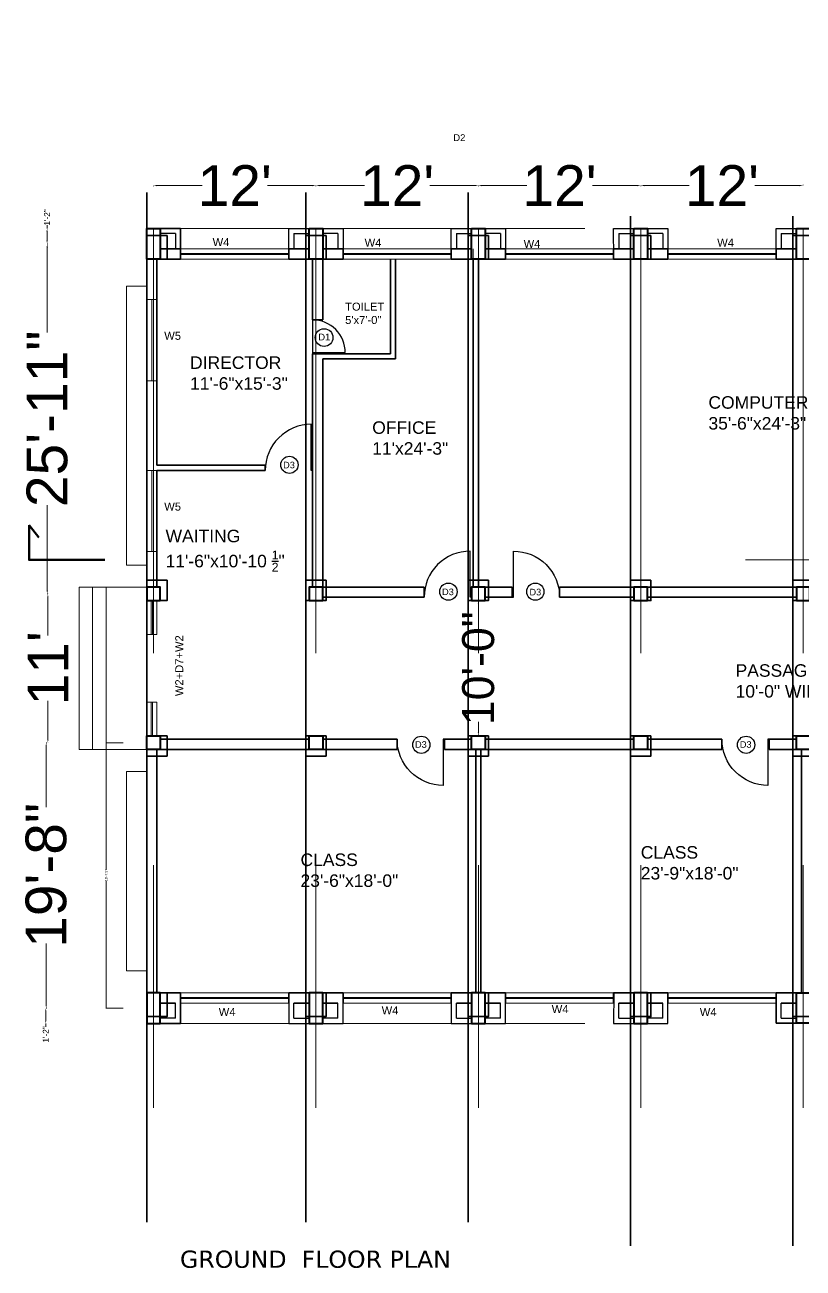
# Model space of a CAD drawing. Header units: feet. Extents: x -5357 to 123217, y -97269 to -8247.
# Drawn here: x 27890 to 28580, y -43293 to -42190 of the extents above; entities that cross this region are included whole.
import ezdxf

# ---------------------------------------------------------------- set-up
doc = ezdxf.new("R2010")
doc.units = ezdxf.units.FT
doc.header["$LTSCALE"] = 50.2
doc.header["$MEASUREMENT"] = 0
doc.header["$PDMODE"] = 3
for name, pattern in [('1', [0]), ('DASHED', [0.75, 0.5, -0.25]), ('DOT', [0.25, 0, -0.25])]:
    doc.linetypes.add(name, pattern=pattern)
doc.layers.get('0').update_dxf_attribs({"lineweight": 35})
for name, color, linetype in [('C-ANNO-TABL-PATT', 7, 'Continuous'), ('drg seal txt', 7, 'Continuous'), ('Text', 164, 'Continuous')]:
    doc.layers.add(name, color=color, linetype=linetype)
for name, color, linetype, lineweight in [('column', 6, 'Continuous', 40), ('door', 42, 'Continuous', 25), ('Str Column', 50, 'Continuous', 35), ('WALL', 1, '1', 30)]:
    doc.layers.add(name, color=color, linetype=linetype, lineweight=lineweight)
doc.styles.add('2.2 INCH', font='arial.ttf', dxfattribs={"height": 2.2})
doc.styles.add('5.2 INCH', font='arial.ttf', dxfattribs={"height": 5.2})
doc.styles.add('7.1 INCH', font='arial.ttf', dxfattribs={"height": 7.1})
doc.styles.get("Standard").update_dxf_attribs({"font": 'arial.ttf'})
doc.dimstyles.new('2.2 INCH', dxfattribs={"dimscale": 0, "dimtxt": 5.2, "dimasz": 3.1, "dimexe": 0.18, "dimexo": 1.063, "dimgap": 0.09, "dimtad": 0, "dimdec": 0, "dimzin": 0, "dimdsep": 46, "dimlunit": 4, "dimtxsty": '5.2 INCH', "dimcen": 0, "dimclrd": 230, "dimclre": 230, "dimclrt": 164, "dimadec": 0, "dimazin": 0, "dimtfac": 1, "dimtdec": 0, "dimtofl": 0, "dimtmove": 0, "dimatfit": 3, "dimfxl": 0.5, "dimtolj": 1, "dimtzin": 0, "dimlwd": 15, "dimlwe": 15, "dimarcsym": 0})
doc.dimstyles.get("Standard").update_dxf_attribs({"dimscale": 20, "dimtxt": 0.18, "dimasz": 0.18, "dimexe": 0.18, "dimexo": 0.0625, "dimgap": 0.09, "dimtad": 0, "dimtih": 1, "dimtoh": 1, "dimdec": 1, "dimzin": 0, "dimdsep": 46, "dimlunit": 3, "dimtxsty": 'Standard', "dimblk": 'ARCHTICK', "dimcen": 0.09, "dimadec": 0, "dimazin": 0, "dimtfac": 1, "dimtdec": 1, "dimtofl": 0, "dimtmove": 0, "dimatfit": 3, "dimfxl": 0.5, "dimfxlon": 1, "dimtolj": 1, "dimtzin": 0, "dimarcsym": 0})

# ---------------------------------------------------------------- blocks, each defined once
blk = doc.blocks.new('*D502')
at = {"layer": 'column', "color": 230, "lineweight": 15, "transparency": 16777216}
for p, q in [((28296.2, -42701.2), (28291.5, -42701.2)), ((28291.7, -42704.3), (28291.7, -42713.7)), ((28291.7, -42818.1), (28291.7, -42808.6)), ((28296.2, -42821.2), (28291.5, -42821.2))]:
    blk.add_line(p, q, dxfattribs=at)
at = {"layer": 'column', "color": 230, "transparency": 16777216}
for points in [[(28291.2, -42704.3), (28292.2, -42704.3), (28291.7, -42701.2)], [(28291.2, -42818.1), (28292.2, -42818.1), (28291.7, -42821.2)]]:
    blk.add_solid(points, dxfattribs=at)
at = {"layer": 'Defpoints', "color": 0, "transparency": 16777216}
for p in [(28297.7, -42701.2), (28291.7, -42821.2), (28297.7, -42821.2)]:
    blk.add_point(p, dxfattribs=at)
at = {"layer": 'column', "color": 164, "transparency": 16777216, "insert": (28291.7, -42761.2), "char_height": 5.2, "attachment_point": 5, "rotation": 90, "style": '5.2 INCH'}
blk.add_mtext('\\A1;{\\H5.455x;10\'-0"}', dxfattribs=at)
blk = doc.blocks.new('*D506')
at = {"layer": 'Defpoints', "color": 0, "transparency": 16777216}
for p in [(28147.7, -42333), (28003.7, -42371.2), (28147.7, -42371.2)]:
    blk.add_point(p, dxfattribs=at)
at = {"layer": 'WALL', "color": 230, "linetype": 'DOT', "lineweight": 15, "transparency": 16777216}
for p, q in [((28003.7, -42333.5), (28003.7, -42332.9)), ((28147.7, -42333.5), (28147.7, -42332.9))]:
    blk.add_line(p, q, dxfattribs=at)
at = {"layer": 'WALL', "color": 230, "lineweight": 15, "transparency": 16777216}
for p, q in [((28006.8, -42333), (28046.7, -42333)), ((28144.6, -42333), (28104.8, -42333))]:
    blk.add_line(p, q, dxfattribs=at)
at = {"layer": 'WALL', "color": 230, "transparency": 16777216}
for points in [[(28006.8, -42332.5), (28006.8, -42333.6), (28003.7, -42333)], [(28144.6, -42332.5), (28144.6, -42333.6), (28147.7, -42333)]]:
    blk.add_solid(points, dxfattribs=at)
at = {"layer": 'WALL', "color": 164, "transparency": 16777216, "insert": (28075.7, -42333), "char_height": 5.2, "attachment_point": 5, "style": '5.2 INCH'}
blk.add_mtext("\\A1;{\\H6.948x;12'}", dxfattribs=at)
blk = doc.blocks.new('*D507')
at = {"layer": 'Defpoints', "color": 0, "transparency": 16777216}
for p in [(28291.7, -42333), (28147.7, -42371.2), (28291.7, -42371.2)]:
    blk.add_point(p, dxfattribs=at)
at = {"layer": 'WALL', "color": 230, "linetype": 'DOT', "lineweight": 15, "transparency": 16777216}
for p, q in [((28147.7, -42333.5), (28147.7, -42332.9)), ((28291.7, -42333.5), (28291.7, -42332.9))]:
    blk.add_line(p, q, dxfattribs=at)
at = {"layer": 'WALL', "color": 230, "lineweight": 15, "transparency": 16777216}
for p, q in [((28150.8, -42333), (28190.7, -42333)), ((28288.6, -42333), (28248.8, -42333))]:
    blk.add_line(p, q, dxfattribs=at)
at = {"layer": 'WALL', "color": 230, "transparency": 16777216}
for points in [[(28150.8, -42332.5), (28150.8, -42333.6), (28147.7, -42333)], [(28288.6, -42332.5), (28288.6, -42333.6), (28291.7, -42333)]]:
    blk.add_solid(points, dxfattribs=at)
at = {"layer": 'WALL', "color": 164, "transparency": 16777216, "insert": (28219.7, -42333), "char_height": 5.2, "attachment_point": 5, "style": '5.2 INCH'}
blk.add_mtext("\\A1;{\\H6.948x;12'}", dxfattribs=at)
blk = doc.blocks.new('*D508')
at = {"layer": 'Defpoints', "color": 0, "transparency": 16777216}
for p in [(28435.7, -42333), (28291.7, -42371.2), (28435.7, -42371.2)]:
    blk.add_point(p, dxfattribs=at)
at = {"layer": 'WALL', "color": 230, "linetype": 'DOT', "lineweight": 15, "transparency": 16777216}
for p, q in [((28291.7, -42333.5), (28291.7, -42332.9)), ((28435.7, -42333.5), (28435.7, -42332.9))]:
    blk.add_line(p, q, dxfattribs=at)
at = {"layer": 'WALL', "color": 230, "lineweight": 15, "transparency": 16777216}
for p, q in [((28294.8, -42333), (28334.7, -42333)), ((28432.6, -42333), (28392.8, -42333))]:
    blk.add_line(p, q, dxfattribs=at)
at = {"layer": 'WALL', "color": 230, "transparency": 16777216}
for points in [[(28294.8, -42332.5), (28294.8, -42333.6), (28291.7, -42333)], [(28432.6, -42332.5), (28432.6, -42333.6), (28435.7, -42333)]]:
    blk.add_solid(points, dxfattribs=at)
at = {"layer": 'WALL', "color": 164, "transparency": 16777216, "insert": (28363.7, -42333), "char_height": 5.2, "attachment_point": 5, "style": '5.2 INCH'}
blk.add_mtext("\\A1;{\\H6.948x;12'}", dxfattribs=at)
blk = doc.blocks.new('*D509')
at = {"layer": 'Defpoints', "color": 0, "transparency": 16777216}
for p in [(28579.7, -26191.3), (28579.7, -42333), (28435.7, -42371.2)]:
    blk.add_point(p, dxfattribs=at)
at = {"layer": 'WALL', "color": 230, "linetype": 'DOT', "lineweight": 15, "transparency": 16777216}
for p, q in [((28435.7, -42333.5), (28435.7, -42332.9)), ((28579.7, -42332.5), (28579.7, -42333.2))]:
    blk.add_line(p, q, dxfattribs=at)
at = {"layer": 'WALL', "color": 230, "lineweight": 15, "transparency": 16777216}
for p, q in [((28438.8, -42333), (28478.7, -42333)), ((28576.6, -42333), (28536.8, -42333))]:
    blk.add_line(p, q, dxfattribs=at)
at = {"layer": 'WALL', "color": 230, "transparency": 16777216}
for points in [[(28438.8, -42332.5), (28438.8, -42333.6), (28435.7, -42333)], [(28576.6, -42332.5), (28576.6, -42333.6), (28579.7, -42333)]]:
    blk.add_solid(points, dxfattribs=at)
at = {"layer": 'WALL', "color": 164, "transparency": 16777216, "insert": (28507.7, -42333), "char_height": 5.2, "attachment_point": 5, "style": '5.2 INCH'}
blk.add_mtext("\\A1;{\\H6.948x;12'}", dxfattribs=at)
blk = doc.blocks.new('*D519')
at = {"layer": 'Defpoints', "color": 0, "transparency": 16777216}
for p in [(27997.7, -42827.2), (27908.5, -43062.7), (27997.7, -43062.7)]:
    blk.add_point(p, dxfattribs=at)
at = {"layer": 'WALL', "color": 230, "linetype": 'DOT', "lineweight": 15, "transparency": 16777216}
for p, q in [((27909, -42827.2), (27908.3, -42827.2)), ((27909, -43062.7), (27908.3, -43062.7))]:
    blk.add_line(p, q, dxfattribs=at)
at = {"layer": 'WALL', "color": 230, "lineweight": 15, "transparency": 16777216}
for p, q in [((27908.5, -42830.3), (27908.5, -42884.5)), ((27908.5, -43059.6), (27908.5, -43005.4))]:
    blk.add_line(p, q, dxfattribs=at)
at = {"layer": 'WALL', "color": 230, "transparency": 16777216}
for points in [[(27907.9, -42830.3), (27909, -42830.3), (27908.5, -42827.2)], [(27907.9, -43059.6), (27909, -43059.6), (27908.5, -43062.7)]]:
    blk.add_solid(points, dxfattribs=at)
at = {"layer": 'WALL', "color": 164, "transparency": 16777216, "insert": (27908.5, -42944.9), "char_height": 5.2, "attachment_point": 5, "rotation": 90, "style": '5.2 INCH'}
blk.add_mtext('\\A1;{\\H6.948x;19\'-8"}', dxfattribs=at)
blk = doc.blocks.new('*D520')
at = {"layer": 'Defpoints', "color": 0, "transparency": 16777216}
for p in [(27910, -42695.2), (27997.7, -42695.2), (27997.7, -42827.2)]:
    blk.add_point(p, dxfattribs=at)
at = {"layer": 'WALL', "color": 230, "linetype": 'DOT', "lineweight": 15, "transparency": 16777216}
for p, q in [((27910.5, -42695.2), (27909.8, -42695.2)), ((27910.5, -42827.2), (27909.8, -42827.2))]:
    blk.add_line(p, q, dxfattribs=at)
at = {"layer": 'WALL', "color": 230, "lineweight": 15, "transparency": 16777216}
for p, q in [((27910, -42698.3), (27910, -42732.1)), ((27910, -42824.1), (27910, -42790.2))]:
    blk.add_line(p, q, dxfattribs=at)
at = {"layer": 'WALL', "color": 230, "transparency": 16777216}
for points in [[(27909.5, -42698.3), (27910.5, -42698.3), (27910, -42695.2)], [(27909.5, -42824.1), (27910.5, -42824.1), (27910, -42827.2)]]:
    blk.add_solid(points, dxfattribs=at)
at = {"layer": 'WALL', "color": 164, "transparency": 16777216, "insert": (27910, -42761.2), "char_height": 5.2, "attachment_point": 5, "rotation": 90, "style": '5.2 INCH'}
blk.add_mtext("\\A1;{\\H6.948x;11'}", dxfattribs=at)
blk = doc.blocks.new('*D521')
at = {"layer": 'Defpoints', "color": 0, "transparency": 16777216}
for p in [(27909.4, -42384.7), (27997.7, -42384.7), (27997.7, -42695.2)]:
    blk.add_point(p, dxfattribs=at)
at = {"layer": 'WALL', "color": 230, "linetype": 'DOT', "lineweight": 15, "transparency": 16777216}
for p, q in [((27909.9, -42384.7), (27909.3, -42384.7)), ((27909.9, -42695.2), (27909.3, -42695.2))]:
    blk.add_line(p, q, dxfattribs=at)
at = {"layer": 'WALL', "color": 230, "lineweight": 15, "transparency": 16777216}
for p, q in [((27909.4, -42387.8), (27909.4, -42463.4)), ((27909.4, -42692.1), (27909.4, -42616.4))]:
    blk.add_line(p, q, dxfattribs=at)
at = {"layer": 'WALL', "color": 230, "transparency": 16777216}
for points in [[(27908.9, -42387.8), (27910, -42387.8), (27909.4, -42384.7)], [(27908.9, -42692.1), (27910, -42692.1), (27909.4, -42695.2)]]:
    blk.add_solid(points, dxfattribs=at)
at = {"layer": 'WALL', "color": 164, "transparency": 16777216, "insert": (27909.4, -42539.9), "char_height": 5.2, "attachment_point": 5, "rotation": 90, "style": '5.2 INCH'}
blk.add_mtext('\\A1;{\\H6.948x;25\'-11"}', dxfattribs=at)
blk = doc.blocks.new('*D522')
at = {"layer": 'Defpoints', "color": 0, "transparency": 16777216}
for p in [(27909.3, -42371.2), (27997.7, -42371.2), (27997.7, -42384.7)]:
    blk.add_point(p, dxfattribs=at)
at = {"layer": 'WALL', "color": 230, "linetype": 'DOT', "lineweight": 15, "transparency": 16777216}
for p, q in [((27909.8, -42371.2), (27909.1, -42371.2)), ((27909.8, -42384.7), (27909.1, -42384.7))]:
    blk.add_line(p, q, dxfattribs=at)
at = {"layer": 'WALL', "color": 230, "lineweight": 15, "transparency": 16777216}
for p, q in [((27909.3, -42371.2), (27909.3, -42368.1)), ((27909.3, -42381.6), (27909.3, -42374.3))]:
    blk.add_line(p, q, dxfattribs=at)
at = {"layer": 'WALL', "color": 230, "transparency": 16777216}
for points in [[(27908.7, -42374.3), (27909.8, -42374.3), (27909.3, -42371.2)], [(27908.7, -42381.6), (27909.8, -42381.6), (27909.3, -42384.7)]]:
    blk.add_solid(points, dxfattribs=at)
at = {"layer": 'WALL', "color": 164, "transparency": 16777216, "insert": (27909.3, -42361.3), "char_height": 5.2, "attachment_point": 5, "rotation": 90, "style": '5.2 INCH'}
blk.add_mtext('\\A1;1\'-2"', dxfattribs=at)
blk = doc.blocks.new('*D523')
at = {"layer": 'Defpoints', "color": 0, "transparency": 16777216}
for p in [(27997.7, -43062.7), (27908.1, -43076.2), (27997.7, -43076.2)]:
    blk.add_point(p, dxfattribs=at)
at = {"layer": 'WALL', "color": 230, "linetype": 'DOT', "lineweight": 15, "transparency": 16777216}
for p, q in [((27908.6, -43062.7), (27908, -43062.7)), ((27908.6, -43076.2), (27908, -43076.2))]:
    blk.add_line(p, q, dxfattribs=at)
at = {"layer": 'WALL', "color": 230, "lineweight": 15, "transparency": 16777216}
for p, q in [((27908.1, -43065.8), (27908.1, -43073.1)), ((27908.1, -43076.2), (27908.1, -43079.3))]:
    blk.add_line(p, q, dxfattribs=at)
at = {"layer": 'WALL', "color": 230, "transparency": 16777216}
for points in [[(27907.6, -43065.8), (27908.7, -43065.8), (27908.1, -43062.7)], [(27907.6, -43073.1), (27908.7, -43073.1), (27908.1, -43076.2)]]:
    blk.add_solid(points, dxfattribs=at)
at = {"layer": 'WALL', "color": 164, "transparency": 16777216, "insert": (27908.1, -43086), "char_height": 5.2, "attachment_point": 5, "rotation": 90, "style": '5.2 INCH'}
blk.add_mtext('\\A1;1\'-2"', dxfattribs=at)
blk = doc.blocks.new('_ArchTick')
at = {"color": 0, "linetype": 'ByBlock', "const_width": 0.15}
blk.add_lwpolyline([(-0.5, -0.5), (0.5, 0.5)], dxfattribs=at)
blk = doc.blocks.new('*D524')
at = {"layer": 'Defpoints', "color": 0, "transparency": 16777216}
for p in [(27961.7, -42827.2), (27997.7, -42827.2), (27997.7, -43062.7)]:
    blk.add_point(p, dxfattribs=at)
at = {"layer": 'WALL', "color": 230, "lineweight": 15, "transparency": 16777216}
for p, q in [((27976.7, -42827.2), (27961.5, -42827.2)), ((27961.7, -42827.2), (27961.7, -42939.9)), ((27961.7, -43062.7), (27961.7, -42950)), ((27976.7, -43062.7), (27961.5, -43062.7))]:
    blk.add_line(p, q, dxfattribs=at)
at = {"layer": 'WALL', "color": 230, "lineweight": 15, "transparency": 16777216, "xscale": 1.1, "yscale": 1.1, "zscale": 1.1}
for p, rotation in [((27961.7, -42827.2), 90), ((27961.7, -43062.7), 270)]:
    blk.add_blockref('_ArchTick', p, dxfattribs=dict(at, rotation=rotation))
at = {"layer": 'WALL', "color": 164, "transparency": 16777216, "insert": (27961.7, -42944.9), "char_height": 2.2, "attachment_point": 5, "rotation": 90, "style": '2.2 INCH'}
blk.add_mtext('\\A1;19\'-7.5"', dxfattribs=at)

msp = doc.modelspace()

# ---------------------------------------------------------------- linework, layer by layer
at = {"color": 230, "linetype": 'DASHED', "lineweight": 18, "ltscale": 15}
for p, q in [((28003.70081, -42371.16814), (28003.70081, -43151.16814)), ((28009.70081, -42371.16814), (29293.70081, -42371.16814)), ((28147.70081, -42371.16814), (28147.70081, -43151.16814)), ((28291.70081, -42371.16814), (28291.70081, -43151.16814)), ((28435.70081, -42371.16814), (28435.70081, -43100.16814)), ((28435.70081, -42371.16814), (28435.70081, -43151.16814)), ((28579.70081, -42371.16814), (28579.70081, -43100.16814)), ((28579.70081, -42371.16814), (28579.70081, -43151.16814)), ((28009.70081, -43076.16814), (28573.70081, -43076.16814)), ((28573.70081, -43076.15735), (28861.70081, -43076.15735))]:
    msp.add_line(p, q, dxfattribs=at)
at = {"color": 1}
for p, q in [((28009.70081, -42371.16814), (28027.70081, -42371.16814)), ((28027.70081, -42371.16814), (28027.70081, -42398.16814)), ((27997.70081, -42701.16814), (27997.70081, -42389.16814)), ((27997.70081, -42701.16814), (27997.70081, -42389.16814)), ((27997.70081, -42701.16814), (27997.70081, -42389.16814)), ((27997.70081, -42701.16814), (27997.70081, -42389.16814)), ((28009.70081, -42389.16814), (28027.70081, -42389.16814)), ((28009.70081, -42389.16814), (28023.20876, -42389.16862)), ((28027.70081, -42389.16814), (28027.70081, -42398.16814)), ((28123.70081, -42389.16814), (28141.70081, -42389.16814)), ((28123.70081, -42389.16814), (28123.70081, -42398.16814)), ((28123.70081, -42389.16814), (28123.70081, -42398.16814)), ((28128.19188, -42389.16757), (28141.70081, -42389.16814)), ((28167.20876, -42389.16757), (28153.70081, -42389.16814)), ((28171.70081, -42389.16814), (28153.70081, -42389.16814)), ((28171.70081, -42389.16814), (28171.70081, -42398.16814)), ((28171.70081, -42389.16814), (28171.70081, -42398.16814)), ((28285.70081, -42389.16814), (28267.70081, -42389.16814)), ((28267.70081, -42389.16814), (28267.70081, -42398.16814)), ((28267.70081, -42389.16814), (28267.70081, -42398.16814)), ((28285.70081, -42389.16814), (28272.19188, -42389.1683)), ((28297.70081, -42389.16814), (28315.70081, -42389.16814)), ((28297.70081, -42389.16814), (28311.20876, -42389.16862)), ((28315.70081, -42389.16814), (28315.70081, -42398.16814)), ((28315.70081, -42389.16814), (28315.70081, -42398.16814)), ((28411.70081, -42389.16814), (28429.70081, -42389.16814)), ((28411.70081, -42389.16814), (28411.70081, -42398.16814)), ((28411.70081, -42389.16814), (28411.70081, -42398.16814)), ((28416.19188, -42389.1683), (28429.70081, -42389.16814)), ((28455.20876, -42389.16757), (28441.70081, -42389.16814)), ((28459.70081, -42389.16814), (28441.70081, -42389.16814)), ((28459.70081, -42389.16814), (28459.70081, -42398.16814)), ((28459.70081, -42389.16814), (28459.70081, -42398.16814)), ((28573.70081, -42389.16814), (28555.70081, -42389.16814)), ((28555.70081, -42389.16814), (28555.70081, -42398.16814)), ((28006.70081, -42398.16814), (28006.70081, -42581.16814)), ((28009.70081, -42398.16814), (28027.70081, -42398.16814)), ((28009.70081, -42398.16814), (28027.70081, -42398.16814)), ((28123.70081, -42398.16814), (28141.70081, -42398.16814)), ((28123.70081, -42398.16814), (28141.70081, -42398.16814)), ((28144.70081, -42452.16814), (28144.70081, -42398.16814)), ((28153.70081, -42452.16814), (28153.70081, -42398.16814)), ((28171.70081, -42398.16814), (28153.70081, -42398.16814)), ((28171.70081, -42398.16814), (28153.70081, -42398.16814)), ((28213.70081, -42482.16814), (28213.70081, -42398.16814)), ((28218.20081, -42486.66814), (28218.20081, -42398.16814)), ((28285.70081, -42398.16814), (28267.70081, -42398.16814)), ((28285.70081, -42398.16814), (28267.70081, -42398.16814)), ((28287.20081, -42689.16814), (28287.20081, -42398.16814)), ((28291.70081, -42689.16814), (28291.70081, -42398.16814)), ((28297.70081, -42398.16814), (28315.70081, -42398.16814)), ((28297.70081, -42398.16814), (28315.70081, -42398.16814)), ((28411.70081, -42398.16814), (28429.70081, -42398.16814)), ((28411.70081, -42398.16814), (28429.70081, -42398.16814)), ((28459.70081, -42398.16814), (28441.70081, -42398.16814)), ((28459.70081, -42398.16814), (28441.70081, -42398.16814)), ((28573.70081, -42398.16814), (28555.70081, -42398.16814)), ((28144.70081, -42689.16814), (28144.70081, -42482.16814)), ((28153.70081, -42689.16814), (28153.70081, -42486.66814)), ((28006.70081, -42581.16814), (28102.70081, -42581.16814)), ((28006.70081, -42585.66814), (28006.70081, -42689.16814)), ((28006.70081, -42585.66814), (28102.70081, -42585.66814)), ((28102.70081, -42585.66814), (28102.70081, -42581.16814)), ((28153.70081, -42689.16814), (28243.64766, -42689.16814)), ((28243.64766, -42698.16814), (28243.64766, -42689.16814)), ((28321.70081, -42689.16814), (28297.70081, -42689.16814)), ((28429.70081, -42689.16814), (28363.75395, -42689.16814)), ((28441.70081, -42689.16814), (28573.70081, -42689.16814)), ((28153.70081, -42698.16814), (28243.64766, -42698.16814)), ((28321.70081, -42698.16814), (28297.70081, -42698.16814)), ((28429.70081, -42698.16814), (28363.75395, -42698.16814)), ((28441.70081, -42698.16814), (28573.70081, -42698.16814)), ((27997.70081, -43049.16814), (27997.70081, -42833.16814)), ((28006.70081, -42833.16814), (28006.70081, -42983.16814)), ((28141.70081, -42824.16814), (28009.70081, -42824.16814)), ((28141.70081, -42833.16814), (28009.70081, -42833.16814)), ((28153.70081, -42824.16814), (28219.70081, -42824.16814)), ((28153.70081, -42833.16814), (28219.70081, -42833.16814)), ((28219.70081, -42833.16814), (28219.70081, -42824.16814)), ((28219.70081, -42833.16814), (28219.70081, -42824.16814)), ((28261.70081, -42824.16814), (28285.70081, -42824.16814)), ((28261.70081, -42833.16814), (28261.70081, -42824.16814)), ((28261.70081, -42833.16814), (28285.70081, -42833.16814)), ((28289.45081, -42833.16814), (28293.95081, -42833.16814)), ((28289.45081, -43049.16814), (28289.45081, -42833.16814)), ((28293.95081, -43049.16814), (28293.95081, -42833.16814)), ((28429.70081, -42824.16814), (28297.70081, -42824.16814)), ((28429.70081, -42833.16814), (28297.70081, -42833.16814)), ((28441.70081, -42824.16814), (28507.64766, -42824.16814)), ((28441.70081, -42833.16814), (28507.64766, -42833.16814)), ((28549.70081, -42824.16814), (28573.70081, -42824.16814)), ((28549.70081, -42833.16814), (28573.70081, -42833.16814)), ((28578.20081, -43049.16814), (28578.20081, -42833.16814)), ((28006.70081, -42983.16814), (28006.70081, -43049.16814)), ((28009.70081, -43049.16814), (28027.70081, -43049.16814)), ((28027.70081, -43076.16814), (28027.70081, -43049.16814)), ((28123.70081, -43049.16814), (28141.70081, -43049.16814)), ((28123.70081, -43058.16814), (28123.70081, -43049.16814)), ((28171.70081, -43049.16814), (28153.70081, -43049.16814)), ((28171.70081, -43058.16814), (28171.70081, -43049.16814)), ((28285.70081, -43049.16814), (28267.70081, -43049.16814)), ((28267.70081, -43058.16814), (28267.70081, -43049.16814)), ((28297.70081, -43049.16814), (28315.70081, -43049.16814)), ((28315.70081, -43058.16814), (28315.70081, -43049.16814)), ((28411.70081, -43049.16814), (28429.70081, -43049.16814)), ((28411.70081, -43058.16814), (28411.70081, -43049.16814)), ((28459.70081, -43049.16814), (28441.70081, -43049.16814)), ((28459.70081, -43058.16814), (28459.70081, -43049.16814)), ((28578.20081, -43049.16814), (28555.70081, -43049.16814)), ((28555.70081, -43058.16814), (28555.70081, -43049.16814)), ((28573.70081, -43049.16814), (28555.70081, -43049.16814)), ((28555.70081, -43076.15735), (28555.70081, -43049.16814)), ((28009.70081, -43058.16814), (28023.20876, -43058.16765)), ((28128.19188, -43058.1687), (28141.70081, -43058.16814)), ((28167.20876, -43058.1687), (28153.70081, -43058.16814)), ((28285.70081, -43058.16814), (28272.19188, -43058.16797)), ((28297.70081, -43058.16814), (28311.20876, -43058.16765)), ((28416.19188, -43058.16797), (28429.70081, -43058.16814)), ((28455.20876, -43058.1687), (28441.70081, -43058.16814)), ((28573.70081, -43058.16814), (28560.19285, -43058.16765)), ((28009.70081, -43076.16814), (28027.70081, -43076.16814)), ((28009.70081, -43076.16814), (28027.70081, -43076.16814)), ((28573.70081, -43076.15735), (28555.70081, -43076.15735))]:
    msp.add_line(p, q, dxfattribs=at)
at = {"color": 5, "lineweight": 18}
for p, q in [((28027.70081, -42389.16814), (28123.70081, -42389.16814)), ((28027.70081, -42393.16814), (28123.70081, -42393.16814)), ((28267.70081, -42389.16814), (28171.70081, -42389.16814)), ((28267.70081, -42393.16814), (28171.70081, -42393.16814)), ((28287.20081, -42398.16814), (28287.20081, -42389.16814)), ((28315.70081, -42389.16814), (28411.70081, -42389.16814)), ((28315.70081, -42393.16814), (28411.70081, -42393.16814)), ((28555.70081, -42389.16814), (28459.70081, -42389.16814)), ((28555.70081, -42393.16814), (28459.70081, -42393.16814)), ((28027.70081, -42394.16814), (28123.70081, -42394.16814)), ((28027.70081, -42398.16814), (28123.70081, -42398.16814)), ((28267.70081, -42394.16814), (28171.70081, -42394.16814)), ((28267.70081, -42398.16814), (28171.70081, -42398.16814)), ((28315.70081, -42394.16814), (28411.70081, -42394.16814)), ((28315.70081, -42398.16814), (28411.70081, -42398.16814)), ((28555.70081, -42394.16814), (28459.70081, -42394.16814)), ((28555.70081, -42398.16814), (28459.70081, -42398.16814)), ((28006.70081, -42434.16814), (27997.70081, -42434.16814)), ((28006.70081, -42434.16814), (27997.70081, -42434.16814)), ((28006.70081, -42434.16814), (27997.70081, -42434.16814)), ((28006.70081, -42434.16814), (27997.70081, -42434.16814)), ((28002.20081, -42506.16814), (28002.20081, -42434.16814)), ((28002.20081, -42506.16814), (28002.20081, -42434.16814)), ((28002.20081, -42506.16814), (28002.20081, -42434.16814)), ((28002.20081, -42506.16814), (28002.20081, -42434.16814)), ((28006.70081, -42506.16814), (27997.70081, -42506.16814)), ((28006.70081, -42506.16814), (27997.70081, -42506.16814)), ((28006.70081, -42506.16814), (27997.70081, -42506.16814)), ((28006.70081, -42506.16814), (27997.70081, -42506.16814)), ((27997.70081, -42585.66814), (28006.70081, -42585.66814)), ((27997.70081, -42585.66814), (28006.70081, -42585.66814)), ((27997.70081, -42585.66814), (28006.70081, -42585.66814)), ((27997.70081, -42585.66814), (28006.70081, -42585.66814)), ((28002.20081, -42585.66814), (28002.20081, -42657.66814)), ((28002.20081, -42585.66814), (28002.20081, -42657.66814)), ((28002.20081, -42585.66814), (28002.20081, -42657.66814)), ((28002.20081, -42585.66814), (28002.20081, -42657.66814)), ((27997.70081, -42657.66814), (28006.70081, -42657.66814)), ((27997.70081, -42657.66814), (28006.70081, -42657.66814)), ((27997.70081, -42657.66814), (28006.70081, -42657.66814)), ((27997.70081, -42657.66814), (28006.70081, -42657.66814)), ((27997.69458, -42731.16814), (27997.69458, -42701.16814)), ((28001.69458, -42731.16814), (28001.69458, -42701.16814)), ((28002.69458, -42731.16627), (28002.69458, -42701.16814)), ((28006.69458, -42731.16627), (28006.69458, -42701.16814)), ((27997.69769, -42791.16814), (27997.68524, -42731.16814)), ((27997.69458, -42731.16814), (28006.69458, -42731.16627)), ((27997.70081, -42821.16814), (27997.69769, -42791.16814)), ((27997.70703, -42791.16814), (28006.70703, -42791.16627)), ((28001.70081, -42821.16731), (28001.69769, -42791.16731)), ((28002.70703, -42791.16627), (28002.70703, -42821.16814)), ((28006.70703, -42791.16627), (28006.70703, -42821.16814)), ((28027.70081, -43049.16814), (28123.70081, -43049.16814)), ((28027.70081, -43053.16814), (28123.70081, -43053.16814)), ((28027.70081, -43054.16814), (28123.70081, -43054.16814)), ((28267.70081, -43049.16814), (28171.70081, -43049.16814)), ((28267.70081, -43053.16814), (28171.70081, -43053.16814)), ((28267.70081, -43054.16814), (28171.70081, -43054.16814)), ((28315.70081, -43049.16814), (28411.70081, -43049.16814)), ((28315.70081, -43053.16814), (28411.70081, -43053.16814)), ((28315.70081, -43054.16814), (28411.70081, -43054.16814)), ((28555.70081, -43049.16814), (28459.70081, -43049.16814)), ((28555.70081, -43053.16814), (28459.70081, -43053.16814)), ((28555.70081, -43054.16814), (28459.70081, -43054.16814)), ((28027.70081, -43058.16814), (28123.70081, -43058.16814)), ((28171.70081, -43058.16814), (28267.70081, -43058.16814)), ((28315.70081, -43058.16814), (28411.70081, -43058.16814)), ((28555.70081, -43058.16814), (28459.70081, -43058.16814))]:
    msp.add_line(p, q, dxfattribs=at)
at = {"color": 1, "lineweight": 18}
msp.add_line((28006.70081, -42398.16814), (28006.70081, -42542.16814), dxfattribs=at)
msp.add_line((28006.70081, -42398.16814), (28006.70081, -42542.16814), dxfattribs=at)
msp.add_line((28006.70081, -42398.16814), (28006.70081, -42542.16814), dxfattribs=at)
at = {"color": 24, "lineweight": 18}
for p, q in [((27997.70081, -42689.16814), (27937.70081, -42689.16814)), ((27937.70081, -42689.16814), (27937.70081, -42833.16814)), ((27949.70081, -42689.16814), (27949.70081, -42833.16814)), ((27961.70081, -42689.16814), (27961.70081, -42833.16814)), ((27997.70081, -42833.16814), (27937.70081, -42833.16814))]:
    msp.add_line(p, q, dxfattribs=at)
at = {"color": 230, "linetype": 'DASHED', "lineweight": 18, "ltscale": 15}
for points in [[(27997.70081, -42669.66814), (27979.70081, -42669.66814), (27979.70081, -42422.16814), (27997.70081, -42422.16814)], [(27997.70081, -42669.66814), (27979.70081, -42669.66814), (27979.70081, -42422.16814), (27997.70081, -42422.16814)], [(27997.70081, -42669.66814), (27979.70081, -42669.66814), (27979.70081, -42422.16814), (27997.70081, -42422.16814)], [(27997.70081, -42669.66814), (27979.70081, -42669.66814), (27979.70081, -42422.16814), (27997.70081, -42422.16814)], [(27997.70081, -42852.66814), (27979.70081, -42852.66814), (27979.70081, -43029.66814), (27997.70081, -43029.66814)]]:
    msp.add_lwpolyline(points, dxfattribs=at)
at = {"color": 1}
for points in [[(28153.70081, -42452.16814), (28144.70081, -42452.16814)], [(28213.70081, -42482.16814), (28144.70081, -42482.16814)], [(28218.20081, -42486.66814), (28153.70081, -42486.66814)], [(28321.70081, -42698.16814), (28321.70081, -42689.16814)], [(28363.75395, -42698.16814), (28363.75395, -42689.16814)], [(28441.70081, -42824.16814), (28441.70081, -42833.16814)], [(28507.64766, -42833.16814), (28507.64766, -42824.16814)], [(28549.70081, -42833.16814), (28549.70081, -42824.16814)]]:
    msp.add_lwpolyline(points, dxfattribs=at)
at = {"lineweight": 70, "flags": 128}
for points in [[(27893.39972, -42634.14466), (27893.39972, -42665.13361), (27960.47046, -42665.13361)], [(27893.39972, -42634.14466), (27902.02165, -42645.29203)]]:
    msp.add_lwpolyline(points, dxfattribs=at)
at = {"layer": 'C-ANNO-TABL-PATT', "linetype": 'DASHED', "lineweight": 9, "ltscale": 50}
msp.add_line((29783.486, -42665.13361), (27931.68312, -42665.13361), dxfattribs=at)
at = {"layer": 'column'}
msp.add_line((27997.70081, -43049.16814), (27997.70081, -43076.16814), dxfattribs=at)
for points in [[(27997.70081, -42371.16814), (28009.70081, -42371.16814), (28009.70081, -42398.16814), (27997.70081, -42398.16814)], [(28141.70081, -42371.16814), (28153.70081, -42371.16814), (28153.70081, -42398.16814), (28141.70081, -42398.16814)], [(28285.70081, -42371.16814), (28297.70081, -42371.16814), (28297.70081, -42398.16814), (28285.70081, -42398.16814)], [(28429.70081, -42371.16814), (28441.70081, -42371.16814), (28441.70081, -42398.16814), (28429.70081, -42398.16814)], [(28573.70081, -42371.16814), (28585.70081, -42371.16814), (28585.70081, -42398.16814), (28573.70081, -42398.16814)], [(27997.70081, -42701.16814), (28009.70081, -42701.16814), (28009.70081, -42689.16814), (27997.70081, -42689.16814)], [(28141.70081, -42701.16814), (28153.70081, -42701.16814), (28153.70081, -42689.16814), (28141.70081, -42689.16814)], [(28285.70081, -42701.16814), (28297.70081, -42701.16814), (28297.70081, -42689.16814), (28285.70081, -42689.16814)], [(28429.70081, -42701.16814), (28441.70081, -42701.16814), (28441.70081, -42689.16814), (28429.70081, -42689.16814)], [(28573.70081, -42701.16814), (28585.70081, -42701.16814), (28585.70081, -42689.16814), (28573.70081, -42689.16814)], [(27997.70081, -42821.16814), (28009.70081, -42821.16814), (28009.70081, -42833.16814), (27997.70081, -42833.16814)], [(28141.70081, -42821.16814), (28153.70081, -42821.16814), (28153.70081, -42833.16814), (28141.70081, -42833.16814)], [(28285.70081, -42821.16814), (28297.70081, -42821.16814), (28297.70081, -42833.16814), (28285.70081, -42833.16814)], [(28429.70081, -42821.16814), (28441.70081, -42821.16814), (28441.70081, -42833.16814), (28429.70081, -42833.16814)], [(28573.70081, -42821.16814), (28585.70081, -42821.16814), (28585.70081, -42833.16814), (28573.70081, -42833.16814)], [(28141.70081, -43076.16814), (28153.70081, -43076.16814), (28153.70081, -43049.16814), (28141.70081, -43049.16814)], [(28285.70081, -43076.16814), (28297.70081, -43076.16814), (28297.70081, -43049.16814), (28285.70081, -43049.16814)], [(28429.70081, -43076.16814), (28441.70081, -43076.16814), (28441.70081, -43049.16814), (28429.70081, -43049.16814)], [(28585.70081, -43076.15735), (28573.70081, -43076.15735), (28573.70081, -43049.16814), (28585.70081, -43049.16814)]]:
    msp.add_lwpolyline(points, close=True, dxfattribs=at)
msp.add_lwpolyline([(27997.70081, -43076.16814), (28009.70081, -43076.16814), (28009.70081, -43049.16814), (27997.70081, -43049.16814)], dxfattribs=at)
at = {"layer": 'door'}
msp.add_line((28144.70596, -42452.16814), (28144.70081, -42482.16814), dxfattribs=at)
for points in [[(28144.70098, -42481.16814), (28173.70098, -42481.17311, 0.4142135624), (28144.70596, -42452.16814, 0.3095801282)], [(28144.75395, -42585.66814), (28143.58581, -42585.66814), (28143.58581, -42544.78314, 0.4142135624), (28102.70081, -42585.66814, 1.0909345881)], [(28285.70081, -42698.16814), (28284.53266, -42698.16814), (28284.53266, -42657.28314, 0.4142135624), (28243.64766, -42698.16814, 1.0909345881)], [(28321.70081, -42698.16814), (28322.86895, -42698.16814), (28322.86895, -42657.28314, -0.4142135624), (28363.75395, -42698.16814, -1.0909345881)], [(28261.70081, -42824.16814), (28260.53266, -42824.16814), (28260.53266, -42865.05314, -0.4142135624), (28219.64766, -42824.16814, -1.0909345881)], [(28549.70081, -42824.16814), (28548.53266, -42824.16814), (28548.53266, -42865.05314, -0.4142135624), (28507.64766, -42824.16814, -1.0909345881)]]:
    msp.add_lwpolyline(points, format="xyb", dxfattribs=at)
at = {"layer": 'Str Column'}
for p, q in [((27997.70081, -42339.04282), (27997.70081, -43252.59944)), ((28138.70081, -42339.04282), (28138.70081, -43252.59944)), ((28282.70081, -42339.04282), (28282.70081, -43252.59944)), ((28426.70081, -42360.04282), (28426.70081, -43273.59944)), ((28570.70081, -42360.04282), (28570.70081, -43273.59944))]:
    msp.add_line(p, q, dxfattribs=at)
for points in [[(28015.70081, -42377.16814), (28015.70081, -42398.16814), (27997.70081, -42398.16814), (27997.70081, -42377.16814)], [(28156.70081, -42377.16814), (28156.70081, -42398.16814), (28138.70081, -42398.16814), (28138.70081, -42377.16814)], [(28300.70081, -42377.16814), (28300.70081, -42398.16814), (28282.70081, -42398.16814), (28282.70081, -42377.16814)], [(28444.70081, -42377.16814), (28444.70081, -42398.16814), (28426.70081, -42398.16814), (28426.70081, -42377.16814)], [(28588.70081, -42377.16814), (28588.70081, -42398.16814), (28570.70081, -42398.16814), (28570.70081, -42377.16814)], [(28015.69458, -42683.16814), (28015.69458, -42701.16814), (27997.69458, -42701.16814), (27997.69458, -42683.16814)], [(28156.70081, -42683.16814), (28156.70081, -42701.16814), (28138.70081, -42701.16814), (28138.70081, -42683.16814)], [(28300.70081, -42683.16814), (28300.70081, -42701.16814), (28282.70081, -42701.16814), (28282.70081, -42683.16814)], [(28444.70081, -42683.16814), (28444.70081, -42701.16814), (28426.70081, -42701.16814), (28426.70081, -42683.16814)], [(28588.70081, -42683.16814), (28588.70081, -42701.16814), (28570.70081, -42701.16814), (28570.70081, -42683.16814)], [(28015.69458, -42821.16814), (28015.69458, -42839.16814), (27997.69458, -42839.16814), (27997.69458, -42821.16814)], [(28156.70081, -42821.16814), (28156.70081, -42839.16814), (28138.70081, -42839.16814), (28138.70081, -42821.16814)], [(28300.70081, -42821.16814), (28300.70081, -42839.16814), (28282.70081, -42839.16814), (28282.70081, -42821.16814)], [(28444.70081, -42821.16814), (28444.70081, -42839.16814), (28426.70081, -42839.16814), (28426.70081, -42821.16814)], [(28588.70081, -42821.16814), (28588.70081, -42839.16814), (28570.70081, -42839.16814), (28570.70081, -42821.16814)], [(28015.70081, -43049.16814), (28015.70081, -43070.16814), (27997.70081, -43070.16814), (27997.70081, -43049.16814)], [(28156.70081, -43049.16814), (28156.70081, -43070.16814), (28138.70081, -43070.16814), (28138.70081, -43049.16814)], [(28300.70081, -43049.16814), (28300.70081, -43070.16814), (28282.70081, -43070.16814), (28282.70081, -43049.16814)], [(28444.70081, -43049.16814), (28444.70081, -43070.16814), (28426.70081, -43070.16814), (28426.70081, -43049.16814)], [(28588.70081, -43049.16814), (28588.70081, -43070.16814), (28570.70081, -43070.16814), (28570.70081, -43049.16814)]]:
    msp.add_lwpolyline(points, close=True, dxfattribs=at)
at = {"layer": 'WALL', "ltscale": 4}
for p, q in [((28023.20925, -42375.66858), (28009.70081, -42375.66858)), ((28023.20925, -42375.66858), (28023.20876, -42389.16814)), ((28128.19237, -42375.66802), (28128.19188, -42389.16757)), ((28128.19237, -42375.66802), (28141.70081, -42375.66802)), ((28167.20925, -42375.66802), (28153.70081, -42375.66802)), ((28167.20925, -42375.66802), (28167.20876, -42389.16757)), ((28272.19237, -42375.66802), (28272.19188, -42389.16757)), ((28272.19237, -42375.66802), (28285.70081, -42375.66802)), ((28311.20925, -42375.66802), (28297.70081, -42375.66802)), ((28311.20925, -42375.66802), (28311.20876, -42389.16757)), ((28416.19237, -42375.66802), (28416.19188, -42389.16757)), ((28416.19237, -42375.66802), (28429.70081, -42375.66802)), ((28455.20925, -42375.66802), (28441.70081, -42375.66802)), ((28455.20925, -42375.66802), (28455.20876, -42389.16757)), ((28560.19237, -42375.66802), (28560.19188, -42389.16757)), ((28560.19237, -42375.66802), (28573.70081, -42375.66802)), ((28023.20925, -43071.66769), (28023.20876, -43058.16814)), ((28128.19237, -43071.66826), (28128.19188, -43058.1687)), ((28167.20925, -43071.66826), (28167.20876, -43058.1687)), ((28272.19237, -43071.66826), (28272.19188, -43058.1687)), ((28311.20925, -43071.66826), (28311.20876, -43058.1687)), ((28416.19237, -43071.66826), (28416.19188, -43058.1687)), ((28455.20925, -43071.66826), (28455.20876, -43058.1687)), ((28560.19237, -43071.66826), (28560.19285, -43058.1687)), ((28023.20925, -43071.66769), (28009.70081, -43071.66769)), ((28128.19237, -43071.66826), (28141.70081, -43071.66826)), ((28167.20925, -43071.66826), (28153.70081, -43071.66826)), ((28272.19237, -43071.66826), (28285.70081, -43071.66826)), ((28311.20925, -43071.66826), (28297.70081, -43071.66826)), ((28416.19237, -43071.66826), (28429.70081, -43071.66826)), ((28455.20925, -43071.66826), (28441.70081, -43071.66826)), ((28560.19237, -43071.66826), (28573.70081, -43071.66826))]:
    msp.add_line(p, q, dxfattribs=at)
for points in [[(28123.70162, -42398.16757), (28123.70064, -42371.16814), (28171.70937, -42371.16814), (28171.70081, -42398.16769)], [(28267.70162, -42398.16757), (28267.70064, -42371.16814), (28315.70937, -42371.16814), (28315.70081, -42398.16769)], [(28411.70162, -42398.16757), (28411.70064, -42371.16814), (28459.70937, -42371.16814), (28459.70081, -42398.16769)], [(28555.70162, -42398.16757), (28555.70064, -42371.16814), (28603.70937, -42371.16814), (28603.70081, -42398.16769)], [(28123.70162, -43049.1687), (28123.70064, -43076.16814), (28171.70937, -43076.16814), (28171.70081, -43049.16858)], [(28267.70162, -43049.1687), (28267.70064, -43076.16814), (28315.70937, -43076.16814), (28315.70081, -43049.16858)], [(28411.70162, -43049.1687), (28411.70064, -43076.16814), (28459.70937, -43076.16814), (28459.70081, -43049.16858)]]:
    msp.add_lwpolyline(points, dxfattribs=at)
at = {"layer": 'WALL', "color": 0, "ltscale": 4}
for centre, radius in [((28154.92363, -42467.86491, -0.03149), 7.86347), ((28124.19832, -42580.75036), 7.65471), ((28265.14518, -42693.25036), 7.65471), ((28342.25643, -42693.25036), 7.65471), ((28241.14518, -42829.08592), 7.65471), ((28529.14518, -42829.08592), 7.65471)]:
    msp.add_circle(centre, radius, dxfattribs=at)

# ---------------------------------------------------------------- texts
at = {"layer": 'drg seal txt', "insert": (28027.15112, -43277.72893), "char_height": 15.2852164, "width": 2687.8083334, "attachment_point": 1}
msp.add_mtext('{\\fVerdana|b0|i0|c0|p34;GROUND  FLOOR PLAN}', dxfattribs=at)
at = {"layer": 'Text', "style": '7.1 INCH'}
for s, insert, char_height, width, attachment_point in [('W4', (28070.9725, -42379.66981), 7.1, 10.7407754, 3), ('W4', (28190.87086, -42380.15172), 7.1, 10.7407754, 1), ('W4', (28331.88957, -42381.20059), 7.1, 10.7407754, 1), ('W4', (28518.38983, -42380.15172), 7.1, 10.7407754, 3), ('\\pi14.11;{\\fArial|b0|i0|c186|p34;TOILET\\P\\pi15.63;}5{\\fArial|b0|i0|c186|p34;\'x}7{\\fArial|b0|i0|c186|p34;\'-0"}', (28159.48462, -42436.86224), 7.1, 62.503634, 1), ('W5', (28013.17534, -42462.74612), 7.1, 10.7407754, 1), ('\\A1;{\\fArial|b0|i0|c186|p34;DIRECTOR\\P1}1{\\fArial|b0|i0|c186|p34;\'-}6{\\fArial|b0|i0|c186|p34;"x15\'-3"}', (28036.06931, -42484.52741), 11.09375, 114.3066755, 1), ('\\A1;\\pi50.36;{\\fArial|b0|i0|c186|p34;COMPUTER LAB\\P\\pi61.67;35\'-}6{\\fArial|b0|i0|c186|p34;"x24\'-}3{\\fArial|b0|i0|c186|p34;"}', (28445.37877, -42519.85052), 11.09375, 239.490969, 1), ('\\pi13.57;{\\fArial|b0|i0|c186|p34;OFFICE\\P\\pi10.45;1}1{\\fArial|b0|i0|c186|p34;\'x24\'-}3{\\fArial|b0|i0|c186|p34;"}', (28184.03091, -42542.15267), 11.09375, 114.3066755, 1), ('W5', (28013.17534, -42614.24612), 7.1, 10.7407754, 1), ('\\A1;\\pi-8.115;{\\fArial|b0|i0|c186|p34;WAITING\\P\\pi-0.7826;1}1{\\fArial|b0|i0|c186|p34;\'-6"x}10{\\fArial|b0|i0|c186|p34;\'-}10{\\fArial|b0|i0|c186|p34; \\H0.7x;\\S1/2;\\H1.429x;"}', (28022.4708, -42638.31076), 11.09375, 114.3066755, 1), ('PASSAGE 10\'-0" WIDE', (28519.8034, -42757.64159), 11.09375, 114.3066755, 1), ('\\pi73.22;{\\fArial|b0|i0|c186|p34;CLASS\\P\\pi67.36;}23{\\fArial|b0|i0|c186|p34;\'-9"x}18{\\fArial|b0|i0|c186|p34;\'-}0{\\fArial|b0|i0|c186|p34;"}', (28362.51743, -42918.96815), 11.09375, 114.3066755, 1), ('\\pi73.22;{\\fArial|b0|i0|c186|p34;CLASS\\P\\pi67.36;}23{\\fArial|b0|i0|c186|p34;\'-6"x}18{\\fArial|b0|i0|c186|p34;\'-}0{\\fArial|b0|i0|c186|p34;"}', (28060.80263, -42925.52928), 11.09375, 114.3066755, 1), ('W4', (28076.37069, -43062.51407), 7.1, 10.7407754, 3), ('W4', (28220.85242, -43061.09776), 7.1, 10.7407754, 3), ('W4', (28371.65394, -43060.01383), 7.1, 10.7407754, 3), ('W4', (28502.94726, -43062.55869), 7.1, 10.7407754, 3)]:
    msp.add_mtext(s, dxfattribs=dict(at, insert=insert, char_height=char_height, width=width, attachment_point=attachment_point))
at = {"layer": 'Text', "insert": (28022.91668, -42731.89345), "char_height": 7.1, "width": 10.7407754, "attachment_point": 3, "rotation": 90, "style": '7.1 INCH'}
msp.add_mtext('W2+D7+W2', dxfattribs=at)
at = {"layer": 'WALL', "color": 0, "ltscale": 4}
for s, insert, char_height, attachment_point in [('D2', (28269.51956, -42287.48566, -0.03149), 6, 1), ('D1', (28149.75344, -42464.37162, -0.06299), 6, 1), ('D3', (28129.02665, -42583.93109, -0.03066), 5.840714, 9), ('D3', (28269.97351, -42696.43109, -0.03066), 5.840714, 9), ('D3', (28347.46342, -42690.69323, -0.03066), 5.840714, 3), ('D3', (28245.97351, -42825.90518, -0.03066), 5.840714, 3), ('D3', (28533.97351, -42825.90518, -0.03066), 5.840714, 3)]:
    msp.add_mtext_dynamic_manual_height_columns(s, width=224.7697118, gutter_width=75, heights=[0], dxfattribs=dict(at, insert=insert, char_height=char_height, attachment_point=attachment_point))

# ---------------------------------------------------------------- dimensions: what is measured, and where the dimension line sits
at = {"layer": 'column'}
dim = msp.add_linear_dim(base=(28291.70081, -42821.16814), p1=(28297.70081, -42701.16814), p2=(28297.70081, -42821.16814), angle=90, text='{\\H5.455x;10\'-0"}', dimstyle='2.2 INCH', override={"dimscale": 1, "dimfxl": 4.5, "dimfxlon": 1, "dimtfillclr": 2}, dxfattribs=at)
dim.commit()
dim.dimension.update_dxf_attribs({"geometry": '*D502', "text_midpoint": (28291.70081, -42761.16814)})
at = {"layer": 'WALL'}
for base, p1, p2, picture, middle in [((28579.70081, -42333.04282), (28435.70501, -42371.16814), (28579.70081, -26191.29584), '*D509', (28507.70291, -42333.04282)), ((28147.70501, -42333.04282), (28003.70081, -42371.16814), (28147.70501, -42371.16814), '*D506', (28075.70291, -42333.04282)), ((28291.70501, -42333.04282), (28147.70501, -42371.16814), (28291.70501, -42371.16814), '*D507', (28219.70501, -42333.04282)), ((28435.70501, -42333.04282), (28291.70081, -42371.16814), (28435.70501, -42371.16814), '*D508', (28363.70291, -42333.04282))]:
    dim = msp.add_linear_dim(base=base, p1=p1, p2=p2, text='{\\H6.948x;<>}', dimstyle='2.2 INCH', override={"dimscale": 1, "dimfxlon": 1, "dimtfillclr": 2}, dxfattribs=at)
    dim.commit()
    dim.dimension.update_dxf_attribs({"geometry": picture, "text_midpoint": middle})
for base, p1, p2, dimstyle, override, picture, middle in [((27909.262059325, -42371.16813665), (27997.7008064992, -42384.66813665), (27997.7008064992, -42371.16813665), '2.2 INCH', {"dimscale": 1, "dimfxlon": 1, "dimtfillclr": 2}, '*D522', (27909.2620593251, -42361.3114245081)), ((27961.70081, -42827.16814), (27997.70081, -43062.66814), (27997.70081, -42827.16814), 'Standard', {"dimscale": 1, "dimtxt": 2.2, "dimasz": 1.1, "dimexo": 1.063, "dimtih": 0, "dimtoh": 0, "dimtxsty": '2.2 INCH', "dimcen": 0, "dimclrd": 230, "dimclre": 230, "dimclrt": 164, "dimfxl": 15, "dimtfillclr": 2, "dimlwd": 15, "dimlwe": 15}, '*D524', (27961.70081, -42944.91814)), ((27908.1339214332, -43076.16813665), (27997.7008064992, -43062.66813665), (27997.7008064992, -43076.16813665), '2.2 INCH', {"dimscale": 1, "dimfxlon": 1, "dimtfillclr": 2}, '*D523', (27908.1339214332, -43086.0248487919))]:
    dim = msp.add_linear_dim(base=base, p1=p1, p2=p2, angle=90, dimstyle=dimstyle, override=override, dxfattribs=at)
    dim.commit()
    dim.dimension.update_dxf_attribs({"geometry": picture, "text_midpoint": middle})
for base, p1, p2, override, picture, middle in [((27909.442059325, -42384.66813665), (27997.7008064992, -42695.16813665), (27997.7008064992, -42384.66813665), {"dimscale": 1, "dimfxlon": 1, "dimtfillclr": 2}, '*D521', (27909.4420593251, -42539.91813665)), ((27909.99206, -42695.16814), (27997.70081, -42827.16814), (27997.70081, -42695.16814), {"dimscale": 1, "dimtxt": 24, "dimfxlon": 1, "dimtfillclr": 2}, '*D520', (27909.99206, -42761.16814)), ((27908.4540950601, -43062.66813665), (27997.7008064992, -42827.16813665), (27997.7008064992, -43062.66813665), {"dimscale": 1, "dimtxt": 24, "dimfxlon": 1, "dimtfillclr": 2}, '*D519', (27908.4540950601, -42944.91813665))]:
    dim = msp.add_linear_dim(base=base, p1=p1, p2=p2, angle=90, text='{\\H6.948x;<>}', dimstyle='2.2 INCH', override=override, dxfattribs=at)
    dim.commit()
    dim.dimension.update_dxf_attribs({"geometry": picture, "text_midpoint": middle})

doc.saveas('drawing.dxf')
